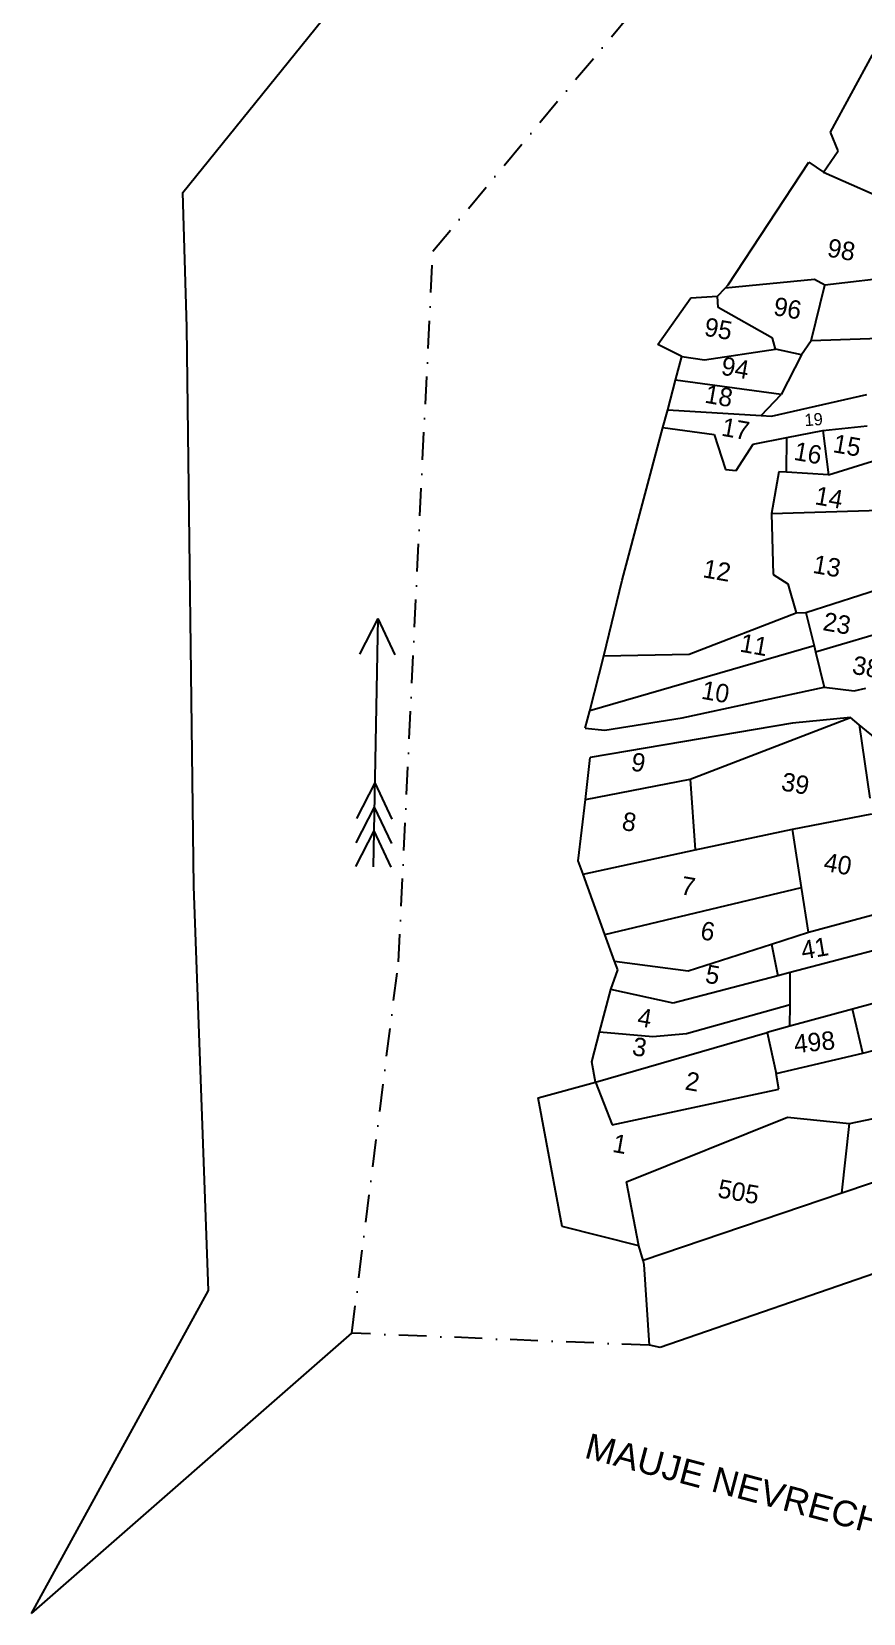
# Model space of a CAD drawing. Header units: metres. Extents: x 317209 to 318101, y 1892355 to 1893083.
# Drawn here: x 317208.8 to 317359.3, y 1892520.9 to 1892807 of the extents above; entities that cross this region are included whole.
import ezdxf

# ---------------------------------------------------------------- set-up
doc = ezdxf.new("R2010")
doc.units = ezdxf.units.M
doc.header["$MEASUREMENT"] = 0
doc.linetypes.add('DASHDOT', pattern=[1, 0.5, -0.25, 0, -0.25])
for name, color, linetype in [('OFF', 1, 'Continuous'), ('POLY_PARCEL', 6, 'Continuous'), ('POLY_WATER', 4, 'Continuous'), ('TEXT_MAPOUT', 7, 'Continuous'), ('TEXT_PARCEL', 7, 'Continuous'), ('V_BOUND_LINE', 7, 'Continuous'), ('V_BOUND_STREAM_LINE', 7, 'DASHDOT')]:
    doc.layers.add(name, color=color, linetype=linetype)
doc.styles.get("Standard").update_dxf_attribs({"font": 'arial.ttf'})
doc.styles.add('TEXT_MAP', font='KRDEV050.TTF')

msp = doc.modelspace()

# ---------------------------------------------------------------- linework, layer by layer
for points in [[(317271.46, 1892700.86), (317268.14, 1892694.4)], [(317271.46, 1892700.86), (317270.65, 1892655.97)], [(317271.46, 1892700.86), (317274.55, 1892694.28)], [(317270.92, 1892671.17), (317267.6, 1892664.7)], [(317270.92, 1892671.17), (317274.01, 1892664.59)], [(317270.84, 1892666.76), (317267.51, 1892660.3)], [(317270.84, 1892666.76), (317273.93, 1892660.18)], [(317270.77, 1892662.49), (317267.44, 1892656.03)], [(317270.77, 1892662.49), (317273.86, 1892655.91)]]:
    msp.add_lwpolyline(points)
at = {"layer": 'OFF'}
msp.add_line((317208.84, 1892520.94), (317266.78, 1892571.63), dxfattribs=at)
at = {"layer": 'POLY_PARCEL'}
for p, q in [((317352.13, 1892781.59), (317367.24, 1892774.91)), ((317379.44, 1892764.35), (317352.38, 1892761.18)), ((317350.5, 1892762.2), (317334.32, 1892760.65)), ((317349.89, 1892751.12), (317352.38, 1892761.18)), ((317352.38, 1892761.18), (317350.5, 1892762.2)), ((317333.05, 1892757.1), (317332.92, 1892759.17)), ((317342.91, 1892751.58), (317333.05, 1892757.1)), ((317343.43, 1892749.62), (317342.91, 1892751.58)), ((317349.89, 1892751.12), (317348.11, 1892748.55)), ((317372.61, 1892751.9), (317349.89, 1892751.12)), ((317330.59, 1892747.64), (317343.43, 1892749.62)), ((317348.11, 1892748.55), (317343.43, 1892749.62)), ((317348.11, 1892748.55), (317344.44, 1892741.4)), ((317326.47, 1892748.24), (317330.59, 1892747.64)), ((317344.44, 1892741.4), (317325.33, 1892743.97)), ((317340.86, 1892737.57), (317344.44, 1892741.4)), ((317342.72, 1892737.45), (317359.94, 1892741.42)), ((317323.92, 1892738.64), (317340.86, 1892737.57)), ((317340.86, 1892737.57), (317342.72, 1892737.45)), ((317323.05, 1892735.4), (317332.31, 1892734.17)), ((317332.31, 1892734.17), (317334.38, 1892727.83)), ((317345.45, 1892733.62), (317352.02, 1892734.91)), ((317352.02, 1892734.91), (317359.99, 1892735.74)), ((317352.02, 1892734.91), (317352.99, 1892726.88)), ((317336.29, 1892727.64), (317339.38, 1892732.42)), ((317339.38, 1892732.42), (317345.45, 1892733.62)), ((317345.44, 1892727.32), (317345.45, 1892733.62)), ((317352.99, 1892726.88), (317360.98, 1892729.36)), ((317334.38, 1892727.83), (317336.29, 1892727.64)), ((317344.05, 1892727.4), (317342.73, 1892719.89)), ((317345.44, 1892727.32), (317344.05, 1892727.4)), ((317352.99, 1892726.88), (317345.44, 1892727.32)), ((317342.73, 1892719.89), (317362.37, 1892720.49)), ((317342.73, 1892719.89), (317343.02, 1892708.84)), ((317343.02, 1892708.84), (317345.66, 1892707.13)), ((317345.66, 1892707.13), (317347.18, 1892701.93)), ((317348.93, 1892701.97), (317363.6, 1892706.64)), ((317327.82, 1892694.41), (317347.18, 1892701.93)), ((317347.18, 1892701.93), (317348.93, 1892701.97)), ((317348.93, 1892701.97), (317350.4, 1892695.92)), ((317350.66, 1892694.85), (317366.11, 1892699.43)), ((317350.4, 1892695.92), (317309.81, 1892684.18)), ((317312.38, 1892694.1), (317327.82, 1892694.41)), ((317350.4, 1892695.92), (317350.66, 1892694.85)), ((317350.66, 1892694.85), (317352.21, 1892688.45)), ((317327.98, 1892671.84), (317356.99, 1892682.99)), ((317358.58, 1892681.67), (317360.49, 1892668.41)), ((317309.03, 1892668.13), (317327.98, 1892671.84)), ((317327.98, 1892671.84), (317328.9, 1892659.01)), ((317346.5, 1892662.79), (317360.87, 1892665.56)), ((317328.9, 1892659.01), (317346.5, 1892662.79)), ((317348.16, 1892652.21), (317346.5, 1892662.79)), ((317308.62, 1892654.64), (317328.9, 1892659.01)), ((317312.57, 1892643.72), (317348.16, 1892652.21)), ((317349.42, 1892644.13), (317348.16, 1892652.21)), ((317349.42, 1892644.13), (317363.05, 1892647.85)), ((317342.73, 1892642), (317349.42, 1892644.13)), ((317327.62, 1892637.18), (317342.73, 1892642)), ((317342.73, 1892642), (317343.85, 1892636.27)), ((317363.56, 1892641.44), (317346.08, 1892636.85)), ((317314.32, 1892638.9), (317327.62, 1892637.18)), ((317346.08, 1892636.85), (317343.85, 1892636.27)), ((317346.06, 1892631), (317346.08, 1892636.85)), ((317343.85, 1892636.27), (317324.94, 1892631.33)), ((317371.27, 1892634.04), (317357.34, 1892630.23)), ((317324.94, 1892631.33), (317313.62, 1892633.77)), ((317346.06, 1892631), (317327.35, 1892625.78)), ((317346.05, 1892627.13), (317346.06, 1892631)), ((317357.34, 1892630.23), (317346.05, 1892627.13)), ((317359.23, 1892622.27), (317357.34, 1892630.23)), ((317310.85, 1892617.01), (317341.92, 1892625.97)), ((317321.26, 1892625.19), (317311.58, 1892626.03)), ((317327.35, 1892625.78), (317321.26, 1892625.19)), ((317346.05, 1892627.13), (317341.92, 1892625.97)), ((317341.92, 1892625.97), (317343.52, 1892618.6)), ((317359.23, 1892622.27), (317366.21, 1892624.06)), ((317343.52, 1892618.6), (317359.23, 1892622.27)), ((317310.85, 1892617.01), (317313.88, 1892609.29)), ((317344.02, 1892615.77), (317343.52, 1892618.6)), ((317313.88, 1892609.29), (317344.02, 1892615.77)), ((317356.79, 1892609.55), (317370.86, 1892612.43)), ((317316.46, 1892598.98), (317345.58, 1892610.71)), ((317345.58, 1892610.71), (317356.79, 1892609.55)), ((317355.43, 1892596.95), (317356.79, 1892609.55)), ((317378.77, 1892604.87), (317355.43, 1892596.95)), ((317318.71, 1892587.42), (317316.46, 1892598.98)), ((317355.43, 1892596.95), (317319.47, 1892584.76))]:
    msp.add_line(p, q, dxfattribs=at)
at = {"layer": 'POLY_WATER'}
for p, q in [((317236.19, 1892777.95), (317274.29, 1892825.04)), ((317353.37, 1892788.85), (317360.95, 1892802.82)), ((317354.79, 1892785.48), (317353.37, 1892788.85)), ((317352.13, 1892781.59), (317354.79, 1892785.48)), ((317334.87, 1892761.22), (317349.44, 1892783.42)), ((317349.44, 1892783.42), (317352.13, 1892781.59)), ((317236.91, 1892753.57), (317236.19, 1892777.95)), ((317332.92, 1892759.17), (317334.32, 1892760.65)), ((317334.32, 1892760.65), (317334.87, 1892761.22)), ((317322.12, 1892750.44), (317328.13, 1892758.88)), ((317328.13, 1892758.88), (317332.92, 1892759.17)), ((317238.22, 1892652.38), (317236.91, 1892753.57)), ((317326.47, 1892748.24), (317322.12, 1892750.44)), ((317325.33, 1892743.97), (317326.47, 1892748.24)), ((317323.92, 1892738.64), (317325.33, 1892743.97)), ((317323.05, 1892735.4), (317323.92, 1892738.64)), ((317315.71, 1892707.82), (317323.05, 1892735.4)), ((317312.38, 1892694.1), (317315.71, 1892707.82)), ((317309.81, 1892684.18), (317312.38, 1892694.1)), ((317326.54, 1892682.91), (317352.21, 1892688.45)), ((317352.21, 1892688.45), (317357.66, 1892687.8)), ((317357.66, 1892687.8), (317359.78, 1892688.26)), ((317308.99, 1892681.06), (317309.81, 1892684.18)), ((317312.55, 1892680.67), (317326.54, 1892682.91)), ((317356.99, 1892682.99), (317346.53, 1892681.92)), ((317358.58, 1892681.67), (317356.99, 1892682.99)), ((317308.99, 1892681.06), (317312.55, 1892680.67)), ((317346.53, 1892681.92), (317309.92, 1892675.75)), ((317371.45, 1892671.01), (317358.58, 1892681.67)), ((317309.03, 1892668.13), (317309.92, 1892675.75)), ((317307.74, 1892657.07), (317309.03, 1892668.13)), ((317308.62, 1892654.64), (317307.74, 1892657.07)), ((317312.57, 1892643.72), (317308.62, 1892654.64)), ((317240.85, 1892579.32), (317238.22, 1892652.38)), ((317314.32, 1892638.9), (317312.57, 1892643.72)), ((317313.62, 1892633.77), (317314.89, 1892637.32)), ((317314.89, 1892637.32), (317314.32, 1892638.9)), ((317311.58, 1892626.03), (317313.62, 1892633.77)), ((317310.18, 1892620.7), (317311.58, 1892626.03)), ((317310.85, 1892617.01), (317310.18, 1892620.7)), ((317300.49, 1892614.18), (317310.85, 1892617.01)), ((317304.85, 1892590.91), (317300.49, 1892614.18)), ((317318.71, 1892587.42), (317304.85, 1892590.91)), ((317319.47, 1892584.76), (317318.71, 1892587.42)), ((317319.68, 1892584.02), (317319.47, 1892584.76)), ((317320.63, 1892569.43), (317319.68, 1892584.02)), ((317208.84, 1892520.94), (317240.85, 1892579.32))]:
    msp.add_line(p, q, dxfattribs=at)
at = {"layer": 'V_BOUND_LINE'}
for p, q in [((317364.83, 1892583.61), (317322.59, 1892569.05)), ((317322.59, 1892569.05), (317320.63, 1892569.43))]:
    msp.add_line(p, q, dxfattribs=at)
at = {"layer": 'V_BOUND_STREAM_LINE', "ltscale": 10}
for p, q in [((317281.41, 1892767.3), (317353.27, 1892853.54)), ((317275.21, 1892638.76), (317281.41, 1892767.3)), ((317266.78, 1892571.63), (317275.21, 1892638.76)), ((317320.63, 1892569.43), (317266.78, 1892571.63))]:
    msp.add_line(p, q, dxfattribs=at)

# ---------------------------------------------------------------- texts
at = {"layer": 'TEXT_MAPOUT'}
msp.add_text('MAUJE NEVRECH SHIV', height=4.6269, rotation=345.1988, dxfattribs=at).set_placement((317308.65, 1892549.14))
at = {"layer": 'TEXT_PARCEL', "style": 'TEXT_MAP'}
for s, height, rotation, p in [('98', 3.331, 349.9588, (317352.63, 1892766.37)), ('96', 3.331, 349.9588, (317342.9, 1892755.79)), ('95', 3.331, 349.9588, (317330.37, 1892752.07)), ('94', 3.331, 349.9588, (317333.42, 1892745.01)), ('18', 3.331, 349.9588, (317330.47, 1892739.94)), ('17', 3.331, 349.9588, (317333.5, 1892733.96)), ('19', 2.221, 3.9848, (317348.75, 1892735.65)), ('15', 3.331, 349.9588, (317353.66, 1892730.98)), ('16', 3.331, 349.9588, (317346.59, 1892729.6)), ('14', 3.331, 349.9588, (317350.4, 1892721.56)), ('12', 3.331, 349.9588, (317330.12, 1892708.36)), ('13', 3.331, 349.9588, (317350.02, 1892709.15)), ('23', 3.331, 349.9588, (317351.83, 1892698.79)), ('11', 3.331, 349.9588, (317336.82, 1892694.91)), ('38', 3.331, 349.9588, (317357.14, 1892690.91)), ('10', 3.331, 349.9588, (317329.86, 1892686.39)), ('9', 3.33, 349.9588, (317317.12, 1892673.43)), ('39', 3.331, 349.9588, (317344.31, 1892669.82)), ('8', 3.33, 349.9588, (317315.47, 1892662.68)), ('40', 3.331, 349.9588, (317351.98, 1892655.27)), ('7', 3.33, 349.9588, (317326.12, 1892651.03)), ('6', 3.33, 349.9588, (317329.68, 1892642.91)), ('41', 3.331, 9.5373, (317348.35, 1892639.19)), ('5', 3.33, 349.9588, (317330.56, 1892635.04)), ('4', 3.33, 349.9588, (317318.28, 1892627.23)), ('498', 3.331, 5.6561, (317346.94, 1892622.26)), ('3', 3.33, 349.9588, (317317.34, 1892621.95)), ('2', 3.33, 349.9588, (317326.91, 1892615.71)), ('1', 3.33, 349.9588, (317313.78, 1892604.42)), ('505', 3.331, 349.9588, (317332.81, 1892596.21))]:
    msp.add_text(s, height=height, rotation=rotation, dxfattribs=at).set_placement(p)

doc.saveas('drawing.dxf')
